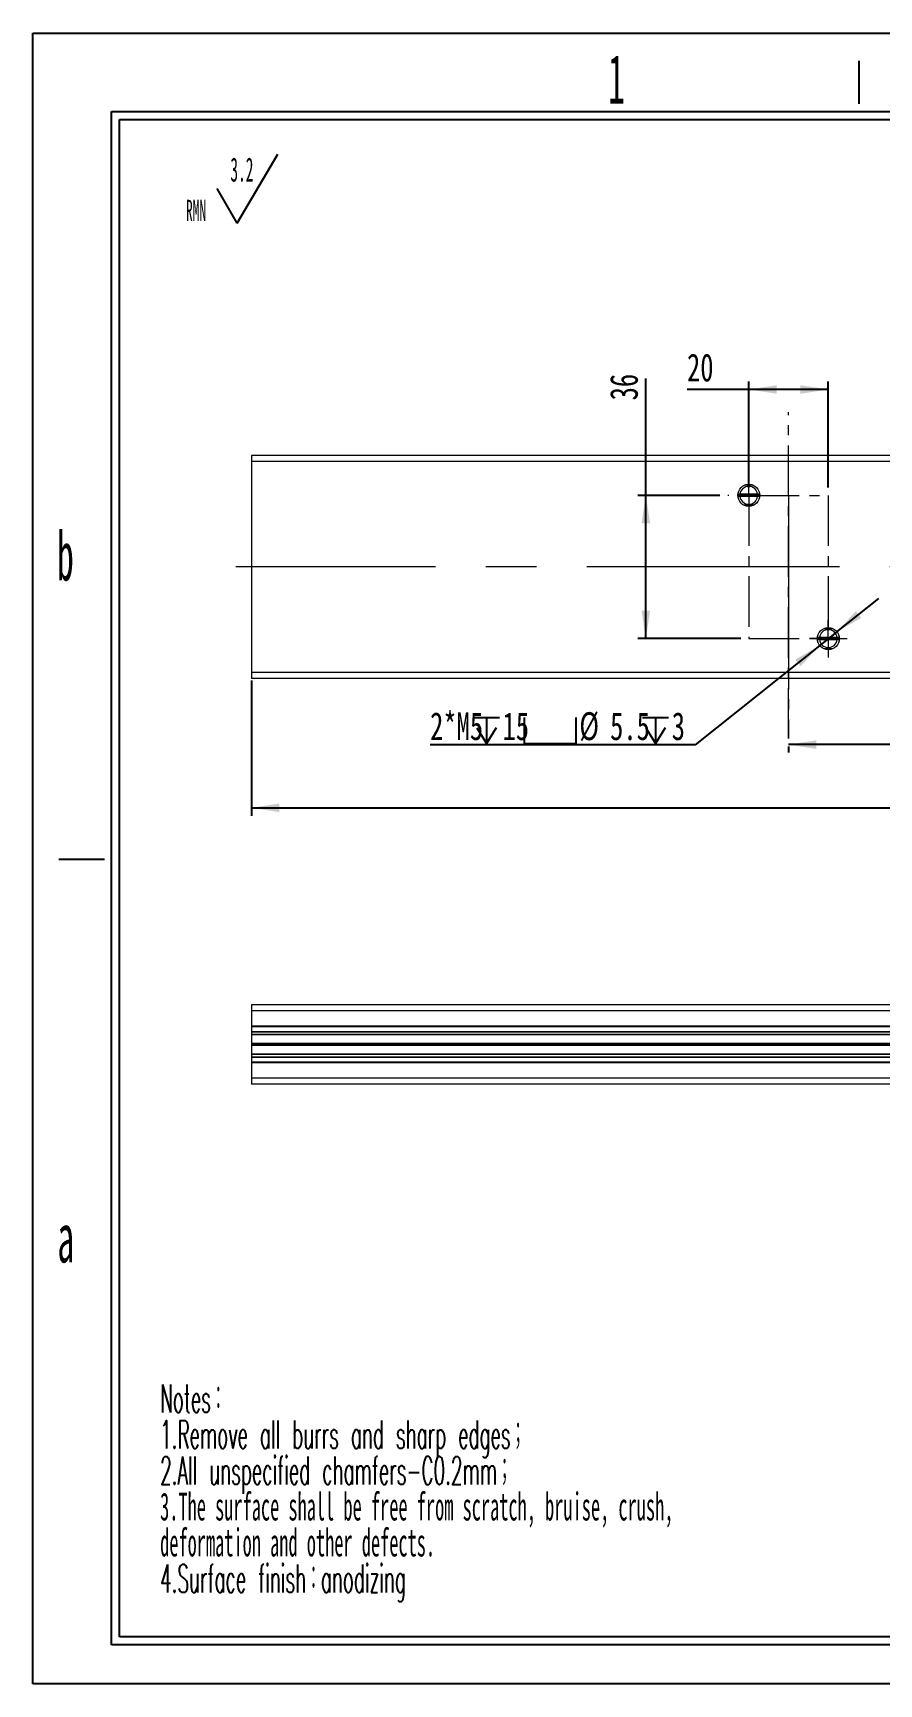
# Model space of a CAD drawing. Header units: millimetres. Extents: x 2 to 295, y 1 to 209.
# Drawn here: x 1.8 to 108.2, y 1.3 to 208.7 of the extents above; entities that cross this region are included whole.
import ezdxf

# ---------------------------------------------------------------- set-up
doc = ezdxf.new("R2010")
doc.units = ezdxf.units.MM
doc.linetypes.add('CENTER', pattern=[10.16, 6.35, -1.27, 1.27, -1.27])
doc.linetypes.add('CENTERX2', pattern=[20.32, 12.7, -2.54, 2.54, -2.54])
doc.layers.add('DIM', color=5, linetype='Continuous')
doc.layers.add('SLD-0', color=179, linetype='Continuous')
doc.layers.add('中心线', color=1, linetype='CENTER', lineweight=15)
doc.styles.add('SLDTEXTSTYLE1', font='TXT', dxfattribs={"width": 0.469})
doc.styles.add('SLDTEXTSTYLE14', font='TXT', dxfattribs={"width": 0.7})
doc.styles.add('SLDTEXTSTYLE2', font='TXT', dxfattribs={"width": 0.484, "bigfont": 'bigfont'})
doc.styles.add('SLDTEXTSTYLE3', font='TXT', dxfattribs={"width": 0.484})
doc.styles.add('SLDTEXTSTYLE6', font='TXT', dxfattribs={"width": 0.5025})
doc.dimstyles.new('SLDDIMSTYLE0', dxfattribs={"dimtxt": 3.5, "dimasz": 3.5, "dimexe": 0, "dimexo": 0.0625, "dimgap": 0.875, "dimtad": 2, "dimlfac": 2, "dimrnd": 1e-09, "dimzin": 12, "dimdsep": 46, "dimtxsty": 'SLDTEXTSTYLE1', "dimsah": 1, "dimcen": 0.09, "dimadec": 0, "dimazin": 3, "dimtfac": 1, "dimtofl": 0, "dimtmove": 0, "dimatfit": 3, "dimfxl": 0, "dimfrac": 2, "dimtolj": 1, "dimtzin": 12, "dimarcsym": 0})
doc.dimstyles.new('SLDDIMSTYLE2', dxfattribs={"dimtxt": 3.5, "dimasz": 3.5, "dimexe": 0, "dimexo": 0.0625, "dimgap": 0.875, "dimtad": 0, "dimtih": 1, "dimtoh": 1, "dimlfac": 2, "dimrnd": 1e-09, "dimzin": 12, "dimdsep": 46, "dimtxsty": 'SLDTEXTSTYLE1', "dimsah": 1, "dimcen": 0, "dimadec": 0, "dimazin": 3, "dimtfac": 1, "dimtmove": 0, "dimatfit": 3, "dimfxl": 0, "dimfrac": 2, "dimtolj": 1, "dimtzin": 12, "dimarcsym": 0})

# ---------------------------------------------------------------- blocks, each defined once
blk = doc.blocks.new('SW_NOTE_1')
at = {"layer": 'SLD-0', "color": 0, "char_height": 3.5, "attachment_point": 1}
for s, insert, style in [('Notes\\M+18146', (0, 4.51), 'SLDTEXTSTYLE2'), ('1.Remove all burrs and sharp edges\\M+18147', (0, -0.01), 'SLDTEXTSTYLE2'), ('2.All unspecified chamfers-C0.2mm\\M+18147', (0, -4.53), 'SLDTEXTSTYLE2'), ('3.The surface shall be free from scratch, bruise, crush,', (0, -9.05), 'SLDTEXTSTYLE3'), ('deformation and other defects.', (0, -13.57), 'SLDTEXTSTYLE3'), ('4.Surface finish\\M+18146anodizing', (0, -18.09), 'SLDTEXTSTYLE2')]:
    blk.add_mtext(s, dxfattribs=dict(at, insert=insert, style=style))
blk = doc.blocks.new('SW_NOTE_2')
at = {"layer": 'SLD-0', "color": 0}
for q in [(11.56, 9.16), (3.9, 4.83)]:
    blk.add_line((6.45, 0.49), q, dxfattribs=at)
at = {"layer": 'SLD-0', "color": 0, "attachment_point": 1, "style": 'SLDTEXTSTYLE1'}
for s, insert, char_height in [('3.2', (5.58, 8.73), 3.032), ('RMN', (0, 3.41), 2.646)]:
    blk.add_mtext(s, dxfattribs=dict(at, insert=insert, char_height=char_height))
blk = doc.blocks.new('_D')
at = {"layer": 'DIM'}
for p, q in [((202.8, 126.6), (202.8, 118.29)), ((202.8, 119.29), (96.8, 119.29)), ((96.8, 119.05), (96.8, 118.29))]:
    blk.add_line(p, q, dxfattribs=at)
for points in [[(96.8, 119.29), (100.3, 118.75), (100.3, 119.83)], [(202.8, 119.29), (199.3, 119.83), (199.3, 118.75)]]:
    blk.add_solid(points, dxfattribs=at)
at = {"layer": 'DIM', "insert": (142.18, 123.8), "char_height": 3.5, "attachment_point": 1, "style": 'SLDTEXTSTYLE14'}
blk.add_mtext('212', dxfattribs=at)
blk = doc.blocks.new('_D_1')
at = {"layer": 'DIM'}
for p, q in [((91.8, 163.9), (84.04, 163.9)), ((91.8, 151.6), (91.8, 164.9)), ((101.8, 163.9), (91.8, 163.9)), ((101.8, 151.6), (101.8, 164.9))]:
    blk.add_line(p, q, dxfattribs=at)
for points in [[(91.8, 163.9), (95.3, 163.36), (95.3, 164.43)], [(101.8, 163.9), (98.3, 164.43), (98.3, 163.36)]]:
    blk.add_solid(points, dxfattribs=at)
at = {"layer": 'DIM', "insert": (84.04, 168.41), "char_height": 3.5, "attachment_point": 1, "style": 'SLDTEXTSTYLE14'}
blk.add_mtext('20', dxfattribs=at)
blk = doc.blocks.new('_D_2')
at = {"layer": 'DIM'}
for p, q in [((78.86, 150.6), (78.86, 165.26)), ((88.18, 150.6), (77.86, 150.6)), ((78.86, 132.6), (78.86, 150.6)), ((90.8, 132.6), (77.86, 132.6))]:
    blk.add_line(p, q, dxfattribs=at)
for points in [[(78.86, 150.6), (78.33, 147.1), (79.4, 147.1)], [(78.86, 132.6), (79.4, 136.1), (78.33, 136.1)]]:
    blk.add_solid(points, dxfattribs=at)
at = {"layer": 'DIM', "insert": (74.35, 162.53), "char_height": 3.5, "attachment_point": 1, "rotation": 90, "style": 'SLDTEXTSTYLE14'}
blk.add_mtext('36', dxfattribs=at)
blk = doc.blocks.new('_D_3')
at = {"layer": 'DIM'}
for p, q in [((29.3, 127.35), (29.3, 110.35)), ((202.8, 126.6), (202.8, 110.35)), ((29.3, 111.35), (202.8, 111.35))]:
    blk.add_line(p, q, dxfattribs=at)
for points in [[(29.3, 111.35), (32.8, 110.81), (32.8, 111.89)], [(202.8, 111.35), (199.3, 111.89), (199.3, 110.81)]]:
    blk.add_solid(points, dxfattribs=at)
at = {"layer": 'DIM', "insert": (115.28, 115.86), "char_height": 3.5, "attachment_point": 1, "style": 'SLDTEXTSTYLE14'}
blk.add_mtext('347', dxfattribs=at)
blk = doc.blocks.new('SW_SYMBOL_HOLE_DEPTH')
at = {"layer": 'DIM', "color": 0}
for p, q in [((0, 875), (800, 875)), ((100, 555), (400, 75)), ((400, 875), (400, 75)), ((700, 555), (400, 75))]:
    blk.add_line(p, q, dxfattribs=at)
blk = doc.blocks.new('SW_SYMBOL_HOLE_SPOT')
at = {"layer": 'DIM', "color": 0}
for p, q in [((0, 875), (0, 75)), ((1600, 75), (1600, 875)), ((0, 75), (1600, 75))]:
    blk.add_line(p, q, dxfattribs=at)
blk = doc.blocks.new('_D_7')
at = {"layer": 'DIM'}
for p, q in [((102.88, 133.46), (108.14, 137.65)), ((102.88, 133.46), (100.73, 131.74)), ((100.73, 131.74), (85.07, 119.28)), ((85.07, 119.28), (51.74, 119.28))]:
    blk.add_line(p, q, dxfattribs=at)
for points in [[(102.88, 133.46), (105.95, 135.22), (105.28, 136.06)], [(100.73, 131.74), (97.65, 129.98), (98.32, 129.14)]]:
    blk.add_solid(points, dxfattribs=at)
at = {"layer": 'DIM', "xscale": 0.004072727272727273, "yscale": 0.004072727272727273, "zscale": 0.004072727272727273}
for name, p in [('SW_SYMBOL_HOLE_DEPTH', (57.19, 119.14)), ('SW_SYMBOL_HOLE_SPOT', (63.58, 119.14)), ('SW_SYMBOL_HOLE_DEPTH', (78.46, 119.14))]:
    blk.add_blockref(name, p, dxfattribs=at)
at = {"layer": 'DIM', "char_height": 3.5, "attachment_point": 1, "style": 'SLDTEXTSTYLE14'}
for s, insert in [('2*M5', (51.74, 123.36)), ('15', (60.85, 123.36)), ('%%c', (70.5, 123.36)), ('5.5', (74.37, 123.36)), ('3', (82.12, 123.36))]:
    blk.add_mtext(s, dxfattribs=dict(at, insert=insert))
blk = doc.blocks.new('SW_CENTERMARKSYMBOL_2')
at = {"layer": '中心线', "color": 0}
for p, q in [((0, 1.25), (0, 2.375)), ((-1.25, 0), (-2.375, 0)), ((0, 0), (-1.25, 0)), ((0, 0), (0, 1.25)), ((0, 0), (0, -1.25)), ((0, 0), (1.25, 0)), ((1.25, 0), (2.375, 0)), ((0, -1.25), (0, -2.375))]:
    blk.add_line(p, q, dxfattribs=at)
blk = doc.blocks.new('SW_CENTERMARKSYMBOL_3')
at = {"layer": '中心线', "color": 0}
for p, q in [((0, 2.5), (0, 2.625)), ((-2.5, 0), (-2.625, 0)), ((0, 0), (-1.25, 0)), ((0, 0), (0, 1.25)), ((0, 0), (0, -1.25)), ((0, 0), (1.25, 0)), ((2.5, 0), (2.625, 0)), ((0, -2.5), (0, -2.625))]:
    blk.add_line(p, q, dxfattribs=at)

msp = doc.modelspace()

# ---------------------------------------------------------------- linework, layer by layer
at = {"color": 7, "linetype": 'Continuous', "lineweight": 15}
for p, q in [((202.801, 155.6005), (29.301, 155.6005)), ((29.301, 155.6005), (29.301, 154.8505)), ((202.801, 154.8505), (29.301, 154.8505)), ((29.301, 154.8505), (29.301, 128.353)), ((90.6761, 150.6182), (90.4261, 150.6182)), ((90.6761, 150.5828), (90.4261, 150.5828)), ((90.431, 150.7174), (90.6821, 150.7174)), ((90.6821, 150.4835), (90.431, 150.4835)), ((90.6842, 150.7358), (90.4327, 150.7358)), ((90.6842, 150.4651), (90.4327, 150.4651)), ((90.6822, 150.7182), (92.9198, 150.7182)), ((92.9198, 150.4828), (90.6822, 150.4828)), ((92.9178, 150.7358), (90.6842, 150.7358)), ((92.9178, 150.4651), (90.6842, 150.4651)), ((93.1693, 150.7358), (92.9178, 150.7358)), ((93.1693, 150.4651), (92.9178, 150.4651)), ((92.9199, 150.7174), (93.171, 150.7174)), ((93.171, 150.4835), (92.9199, 150.4835)), ((93.1759, 150.6182), (92.9258, 150.6182)), ((93.1759, 150.5828), (92.9258, 150.5828)), ((100.6845, 132.7383), (100.4329, 132.7383)), ((102.9175, 132.7383), (100.6845, 132.7383)), ((103.1691, 132.7383), (102.9175, 132.7383)), ((100.6762, 132.6207), (100.4261, 132.6207)), ((100.6761, 132.5853), (100.4261, 132.5853)), ((100.6818, 132.486), (100.4308, 132.486)), ((100.4312, 132.7199), (100.6823, 132.7199)), ((100.6839, 132.4676), (100.4324, 132.4676)), ((102.9201, 132.4853), (100.6819, 132.4853)), ((100.6824, 132.7207), (102.9195, 132.7207)), ((102.9181, 132.4676), (100.6839, 132.4676)), ((103.1695, 132.4676), (102.9181, 132.4676)), ((102.9196, 132.7199), (103.1708, 132.7199)), ((103.1712, 132.486), (102.9201, 132.486)), ((103.1758, 132.6207), (102.9258, 132.6207)), ((103.1759, 132.5853), (102.9259, 132.5853)), ((202.801, 128.353), (29.301, 128.353)), ((29.301, 128.353), (29.301, 127.603)), ((202.801, 127.603), (29.301, 127.603)), ((202.801, 86.5878), (29.301, 86.5878)), ((29.301, 86.5878), (29.301, 85.8378)), ((202.801, 85.8378), (29.301, 85.8378)), ((29.301, 85.8378), (29.301, 83.909)), ((202.801, 83.909), (29.301, 83.909)), ((29.301, 83.909), (29.301, 83.8382)), ((202.801, 83.8382), (29.301, 83.8382)), ((29.301, 83.8382), (29.301, 83.2317)), ((202.801, 83.2317), (29.301, 83.2317)), ((29.301, 83.2317), (29.301, 83.1878)), ((202.801, 83.1878), (29.301, 83.1878)), ((29.301, 83.1878), (29.301, 82.8751)), ((202.801, 82.8751), (29.301, 82.8751)), ((29.301, 82.8751), (29.301, 82.8397)), ((202.801, 82.8397), (29.301, 82.8397)), ((29.301, 82.8397), (29.301, 81.7481)), ((202.801, 81.7481), (29.301, 81.7481)), ((29.301, 81.7481), (29.301, 81.7297)), ((29.301, 81.7297), (202.801, 81.7297)), ((29.301, 81.7297), (29.301, 81.6304)), ((202.801, 81.6304), (29.301, 81.6304)), ((29.301, 81.6304), (29.301, 81.5951)), ((202.801, 81.5951), (29.301, 81.5951)), ((29.301, 81.5951), (29.301, 81.4958)), ((202.801, 81.4958), (29.301, 81.4958)), ((29.301, 81.4958), (29.301, 81.4774)), ((202.801, 81.4774), (29.301, 81.4774)), ((29.301, 81.4774), (29.301, 80.3858)), ((202.801, 80.3858), (29.301, 80.3858)), ((29.301, 80.3858), (29.301, 80.3504)), ((202.801, 80.3504), (29.301, 80.3504)), ((29.301, 80.3504), (29.301, 80.0378)), ((202.801, 80.0378), (29.301, 80.0378)), ((29.301, 80.0378), (29.301, 79.9938)), ((202.801, 79.9938), (29.301, 79.9938)), ((29.301, 79.9938), (29.301, 79.3873)), ((202.801, 79.3873), (29.301, 79.3873)), ((29.301, 79.3873), (29.301, 79.3165)), ((202.801, 79.3165), (29.301, 79.3165)), ((29.301, 79.3165), (29.301, 77.3878)), ((202.801, 77.3878), (29.301, 77.3878)), ((29.301, 77.3878), (29.301, 76.6378)), ((202.801, 76.6378), (29.301, 76.6378))]:
    msp.add_line(p, q, dxfattribs=at)
at = {"color": 8, "linetype": 'Continuous', "lineweight": 15}
for p, q in [((92.3108, 151.8775), (91.2912, 151.8775)), ((92.2113, 151.9128), (91.3907, 151.9128)), ((92.3853, 149.3558), (91.2167, 149.3558)), ((92.3031, 149.3205), (91.2988, 149.3205)), ((102.3799, 133.8476), (101.222, 133.8476)), ((102.2967, 133.883), (101.3052, 133.883)), ((102.317, 131.326), (101.285, 131.326)), ((102.2192, 131.2906), (101.3828, 131.2906))]:
    msp.add_line(p, q, dxfattribs=at)
at = {"color": 7, "linetype": 'Continuous', "lineweight": 0}
msp.add_line((96.801, 150.6005), (96.801, 132.6005), dxfattribs=at)
at = {"color": 7, "linetype": 'Continuous', "lineweight": 15}
for centre in [(91.801, 150.6005), (101.801, 132.6005)]:
    msp.add_circle(centre, 1.375, dxfattribs=at)
for centre, start, end in [((91.801, 150.6005), 6.910332, 173.089668), ((91.801, 150.6005), 173.995742, 179.099647), ((91.801, 150.6005), 180.900353, 186.004258), ((91.801, 150.6005), 186.910332, 353.089668), ((91.801, 150.6005), 0.900353, 6.004258), ((91.801, 150.6005), 353.995742, 359.099647), ((101.801, 132.6005), 7.038314, 172.961686), ((101.801, 132.6005), 180.773305, 185.876537), ((101.801, 132.6005), 173.867991, 178.972594), ((101.801, 132.6005), 186.782385, 353.217615), ((101.801, 132.6005), 1.027406, 6.132009), ((101.801, 132.6005), 354.123463, 359.226695)]:
    msp.add_arc(centre, 1.125, start, end, dxfattribs=at)
for points, knots in [([(90.6761, 150.6182), (90.6761, 150.6182), (90.6761, 150.6178), (90.6761, 150.6172), (90.6761, 150.6165), (90.6761, 150.6155), (90.6761, 150.6143), (90.6761, 150.6131), (90.676, 150.6115), (90.676, 150.6099), (90.676, 150.6082), (90.676, 150.6063), (90.676, 150.6044), (90.676, 150.6024), (90.676, 150.6004), (90.676, 150.5984), (90.676, 150.5965), (90.676, 150.5945), (90.676, 150.5927), (90.676, 150.591), (90.676, 150.5893), (90.6761, 150.5879), (90.6761, 150.5865), (90.6761, 150.5854), (90.6761, 150.5845), (90.6761, 150.5837), (90.6761, 150.5831), (90.6761, 150.5829), (90.6761, 150.5828), (90.6761, 150.5828), (90.6761, 150.5828)], [0, 0, 0, 0, 0.000011870495, 0.000011870495, 0.000011870495, 0.000023740927, 0.000023740927, 0.000023740927, 0.000035612296, 0.000035612296, 0.000035612296, 0.000047484303, 0.000047484303, 0.000047484303, 0.0000593553, 0.0000593553, 0.0000593553, 0.000071225217, 0.000071225217, 0.000071225217, 0.000083095667, 0.000083095667, 0.000083095667, 0.000094967434, 0.000094967434, 0.000094967434, 0.000106839244, 0.000106839244, 0.000106839244, 0.000110538655, 0.000110538655, 0.000110538655, 0.000110538655]), ([(90.6842, 150.7358), (90.6841, 150.7354), (90.684, 150.7345), (90.6837, 150.7322), (90.6834, 150.7292), (90.683, 150.7259), (90.6826, 150.7228), (90.6824, 150.7201), (90.6822, 150.7182), (90.6821, 150.7174), (90.6821, 150.7175), (90.6821, 150.7175)], [0, 0, 0, 0, 0.10100381, 0.22302194, 0.34589702, 0.46947036, 0.59331708, 0.71689104, 0.83985122, 0.9621185, 1, 1, 1, 1]), ([(90.6821, 150.4835), (90.6821, 150.4835), (90.6821, 150.4834), (90.6821, 150.483), (90.6822, 150.4826), (90.6822, 150.4821), (90.6823, 150.4815), (90.6824, 150.4808), (90.6825, 150.48), (90.6826, 150.4791), (90.6826, 150.4782), (90.6828, 150.4772), (90.6829, 150.4761), (90.683, 150.4751), (90.6831, 150.474), (90.6832, 150.4729), (90.6834, 150.4718), (90.6835, 150.4708), (90.6836, 150.4698), (90.6837, 150.4688), (90.6838, 150.4679), (90.6839, 150.4672), (90.684, 150.4664), (90.6841, 150.4658), (90.6841, 150.4653), (90.6841, 150.4652), (90.6841, 150.4652), (90.6842, 150.4651)], [0, 0, 0, 0, 0.0000063982307, 0.0000063982307, 0.0000063982307, 0.0000127955451, 0.0000127955451, 0.0000127955451, 0.0000192074404, 0.0000192074404, 0.0000192074404, 0.0000256530852, 0.0000256530852, 0.0000256530852, 0.0000321348036, 0.0000321348036, 0.0000321348036, 0.0000386398762, 0.0000386398762, 0.0000386398762, 0.0000451430348, 0.0000451430348, 0.0000451430348, 0.0000516166089, 0.0000516166089, 0.0000516166089, 0.0000525350276, 0.0000525350276, 0.0000525350276, 0.0000525350276]), ([(92.9199, 150.7175), (92.9199, 150.7176), (92.9199, 150.7176), (92.9197, 150.7188), (92.9195, 150.721), (92.9192, 150.7238), (92.9188, 150.7271), (92.9185, 150.7303), (92.9181, 150.7332), (92.9179, 150.735), (92.9178, 150.7356), (92.9178, 150.7358)], [0, 0, 0, 0, 0.08387222, 0.20547288, 0.3273448, 0.44978264, 0.57292742, 0.69659991, 0.82037799, 0.94374947, 1, 1, 1, 1]), ([(92.9178, 150.4651), (92.9178, 150.4653), (92.9179, 150.4656), (92.9179, 150.4659), (92.918, 150.4665), (92.9181, 150.4672), (92.9182, 150.468), (92.9183, 150.4689), (92.9184, 150.4698), (92.9185, 150.4708), (92.9186, 150.4719), (92.9187, 150.4729), (92.9189, 150.474), (92.919, 150.4751), (92.9191, 150.4762), (92.9192, 150.4772), (92.9193, 150.4782), (92.9194, 150.4792), (92.9195, 150.48), (92.9196, 150.4808), (92.9197, 150.4816), (92.9197, 150.4821), (92.9198, 150.4827), (92.9198, 150.4831), (92.9199, 150.4833), (92.9199, 150.4835), (92.9199, 150.4835), (92.9199, 150.4835)], [0.0000675022652, 0.0000675022652, 0.0000675022652, 0.0000675022652, 0.0000708135493, 0.0000708135493, 0.0000708135493, 0.0000772124868, 0.0000772124868, 0.0000772124868, 0.0000836534905, 0.0000836534905, 0.0000836534905, 0.000090136886, 0.000090136886, 0.000090136886, 0.0000966432109, 0.0000966432109, 0.0000966432109, 0.000103144331, 0.000103144331, 0.000103144331, 0.0001096172334, 0.0001096172334, 0.0001096172334, 0.000116052918, 0.000116052918, 0.000116052918, 0.000120019886, 0.000120019886, 0.000120019886, 0.000120019886]), ([(92.9258, 150.5828), (92.9258, 150.5828), (92.9258, 150.583), (92.9259, 150.5833), (92.9259, 150.5837), (92.9259, 150.5845), (92.9259, 150.5856), (92.9259, 150.5867), (92.9259, 150.588), (92.9259, 150.5896), (92.9259, 150.5911), (92.926, 150.5929), (92.926, 150.5948), (92.926, 150.5967), (92.926, 150.5987), (92.926, 150.6007), (92.926, 150.6026), (92.926, 150.6047), (92.926, 150.6065), (92.926, 150.6084), (92.9259, 150.6101), (92.9259, 150.6117), (92.9259, 150.6132), (92.9259, 150.6145), (92.9259, 150.6156), (92.9259, 150.6166), (92.9259, 150.6174), (92.9258, 150.6178), (92.9258, 150.618), (92.9258, 150.6182), (92.9258, 150.6182)], [0.000110538655, 0.000110538655, 0.000110538655, 0.000110538655, 0.000118709757, 0.000118709757, 0.000118709757, 0.000130579657, 0.000130579657, 0.000130579657, 0.000142450586, 0.000142450586, 0.000142450586, 0.000154322578, 0.000154322578, 0.000154322578, 0.00016619401, 0.00016619401, 0.00016619401, 0.000178064131, 0.000178064131, 0.000178064131, 0.000189934238, 0.000189934238, 0.000189934238, 0.000201805648, 0.000201805648, 0.000201805648, 0.000213677646, 0.000213677646, 0.000213677646, 0.000221052341, 0.000221052341, 0.000221052341, 0.000221052341]), ([(100.6845, 132.7383), (100.6844, 132.7379), (100.6843, 132.737), (100.684, 132.7347), (100.6837, 132.7317), (100.6833, 132.7284), (100.6829, 132.7253), (100.6826, 132.7226), (100.6824, 132.7207), (100.6823, 132.7199), (100.6823, 132.72), (100.6823, 132.72)], [0, 0, 0, 0, 0.10092506, 0.2229472, 0.34581335, 0.46941842, 0.59327532, 0.71694425, 0.83989539, 0.96214081, 1, 1, 1, 1]), ([(102.9196, 132.72), (102.9196, 132.72), (102.9196, 132.7201), (102.9195, 132.7213), (102.9192, 132.7234), (102.9189, 132.7263), (102.9186, 132.7295), (102.9182, 132.7328), (102.9178, 132.7356), (102.9176, 132.7375), (102.9175, 132.7381), (102.9175, 132.7383)], [0, 0, 0, 0, 0.08385161, 0.20540232, 0.32725321, 0.44968522, 0.57281121, 0.69654853, 0.82037007, 0.94376243, 1, 1, 1, 1]), ([(100.6762, 132.6207), (100.6762, 132.6207), (100.6762, 132.6203), (100.6761, 132.6197), (100.6761, 132.619), (100.6761, 132.618), (100.6761, 132.6168), (100.6761, 132.6155), (100.6761, 132.614), (100.676, 132.6123), (100.676, 132.6107), (100.676, 132.6088), (100.676, 132.6069), (100.676, 132.6049), (100.676, 132.6029), (100.676, 132.6009), (100.676, 132.599), (100.676, 132.597), (100.676, 132.5952), (100.676, 132.5935), (100.676, 132.5918), (100.676, 132.5904), (100.676, 132.589), (100.6761, 132.5879), (100.6761, 132.587), (100.6761, 132.5862), (100.6761, 132.5856), (100.6761, 132.5854), (100.6761, 132.5853), (100.6761, 132.5853), (100.6761, 132.5853)], [0, 0, 0, 0, 0.000011870208, 0.000011870208, 0.000011870208, 0.000023740337, 0.000023740337, 0.000023740337, 0.000035611657, 0.000035611657, 0.000035611657, 0.000047484007, 0.000047484007, 0.000047484007, 0.000059355432, 0.000059355432, 0.000059355432, 0.000071225489, 0.000071225489, 0.000071225489, 0.000083095698, 0.000083095698, 0.000083095698, 0.000094967101, 0.000094967101, 0.000094967101, 0.000106838789, 0.000106838789, 0.000106838789, 0.000110538792, 0.000110538792, 0.000110538792, 0.000110538792]), ([(100.6818, 132.486), (100.6818, 132.486), (100.6818, 132.4858), (100.6819, 132.4855), (100.6819, 132.4851), (100.682, 132.4846), (100.682, 132.484), (100.6821, 132.4833), (100.6822, 132.4825), (100.6823, 132.4816), (100.6824, 132.4807), (100.6825, 132.4797), (100.6826, 132.4786), (100.6827, 132.4776), (100.6828, 132.4765), (100.683, 132.4754), (100.6831, 132.4743), (100.6832, 132.4733), (100.6833, 132.4723), (100.6834, 132.4713), (100.6835, 132.4704), (100.6836, 132.4697), (100.6837, 132.4689), (100.6838, 132.4683), (100.6838, 132.4678), (100.6838, 132.4677), (100.6838, 132.4677), (100.6839, 132.4676)], [0, 0, 0, 0, 0.0000063993378, 0.0000063993378, 0.0000063993378, 0.000012797799, 0.000012797799, 0.000012797799, 0.0000192102126, 0.0000192102126, 0.0000192102126, 0.0000256549574, 0.0000256549574, 0.0000256549574, 0.0000321343303, 0.0000321343303, 0.0000321343303, 0.0000386362002, 0.0000386362002, 0.0000386362002, 0.0000451363294, 0.0000451363294, 0.0000451363294, 0.0000516080802, 0.0000516080802, 0.0000516080802, 0.0000525274718, 0.0000525274718, 0.0000525274718, 0.0000525274718]), ([(102.9181, 132.4676), (102.9181, 132.4678), (102.9182, 132.4681), (102.9182, 132.4684), (102.9183, 132.469), (102.9184, 132.4697), (102.9185, 132.4705), (102.9185, 132.4714), (102.9187, 132.4723), (102.9188, 132.4733), (102.9189, 132.4744), (102.919, 132.4754), (102.9191, 132.4765), (102.9192, 132.4776), (102.9194, 132.4787), (102.9195, 132.4797), (102.9196, 132.4807), (102.9197, 132.4817), (102.9198, 132.4825), (102.9199, 132.4833), (102.9199, 132.4841), (102.92, 132.4846), (102.9201, 132.4852), (102.9201, 132.4856), (102.9201, 132.4858), (102.9201, 132.486), (102.9201, 132.486), (102.9201, 132.486)], [0.0000674944972, 0.0000674944972, 0.0000674944972, 0.0000674944972, 0.0000708078741, 0.0000708078741, 0.0000708078741, 0.0000772077751, 0.0000772077751, 0.0000772077751, 0.0000836482208, 0.0000836482208, 0.0000836482208, 0.0000901294375, 0.0000901294375, 0.0000901294375, 0.000096632596, 0.000096632596, 0.000096632596, 0.0001031306261, 0.0001031306261, 0.0001031306261, 0.000109601499, 0.000109601499, 0.000109601499, 0.0001160366824, 0.0001160366824, 0.0001160366824, 0.0001200045742, 0.0001200045742, 0.0001200045742, 0.0001200045742]), ([(102.9259, 132.5853), (102.9259, 132.5853), (102.9259, 132.5855), (102.9259, 132.5858), (102.9259, 132.5862), (102.9259, 132.587), (102.9259, 132.5881), (102.9259, 132.5892), (102.9259, 132.5905), (102.9259, 132.5921), (102.926, 132.5936), (102.926, 132.5954), (102.926, 132.5973), (102.926, 132.5992), (102.926, 132.6012), (102.926, 132.6032), (102.926, 132.6051), (102.926, 132.6071), (102.9259, 132.609), (102.9259, 132.6109), (102.9259, 132.6126), (102.9259, 132.6142), (102.9259, 132.6157), (102.9259, 132.617), (102.9258, 132.6181), (102.9258, 132.6191), (102.9258, 132.6198), (102.9258, 132.6203), (102.9258, 132.6205), (102.9258, 132.6207), (102.9258, 132.6207)], [0.000110538792, 0.000110538792, 0.000110538792, 0.000110538792, 0.000118709545, 0.000118709545, 0.000118709545, 0.000130579821, 0.000130579821, 0.000130579821, 0.000142450897, 0.000142450897, 0.000142450897, 0.000154322669, 0.000154322669, 0.000154322669, 0.000166193732, 0.000166193732, 0.000166193732, 0.000178063708, 0.000178063708, 0.000178063708, 0.000189934065, 0.000189934065, 0.000189934065, 0.000201805921, 0.000201805921, 0.000201805921, 0.000213678168, 0.000213678168, 0.000213678168, 0.000221052632, 0.000221052632, 0.000221052632, 0.000221052632])]:
    msp.add_open_spline(points, degree=3, knots=knots, dxfattribs=at)
at = {"layer": 'SLD-0'}
for p, q in [((1.812, 208.6737), (295.1066, 208.6737)), ((1.812, 1.2938), (1.812, 208.6737)), ((12.6748, 7.2189), (12.6748, 197.811)), ((12.6748, 197.811), (289.1814, 197.811)), ((289.1814, 7.2189), (12.6748, 7.2189)), ((295.1066, 1.2938), (1.812, 1.2938))]:
    msp.add_line(p, q, dxfattribs=at)
at = {"layer": 'SLD-0', "color": 6, "linetype": 'Continuous'}
for p, q in [((105.701, 199.786), (105.701, 205.1695)), ((11.6873, 6.2314), (11.6873, 198.7985)), ((11.6873, 198.7985), (290.1689, 198.7985)), ((10.8046, 104.8527), (5.0681, 104.8527)), ((290.1689, 6.2314), (11.6873, 6.2314))]:
    msp.add_line(p, q, dxfattribs=at)
at = {"layer": '中心线'}
for p, q in [((96.801, 120.0463), (96.801, 161.0443)), ((91.801, 150.6005), (101.801, 150.6005)), ((91.801, 150.6005), (91.801, 132.6005)), ((101.801, 150.6005), (101.801, 132.6005)), ((91.801, 132.6005), (101.801, 132.6005)), ((96.801, 132.6005), (96.801, 120.0463))]:
    msp.add_line(p, q, dxfattribs=at)
at = {"layer": '中心线', "linetype": 'CENTERX2', "lineweight": 0, "ltscale": 2.5}
msp.add_line((204.801, 141.6017), (27.301, 141.6017), dxfattribs=at)

# ---------------------------------------------------------------- block references
at = {"layer": 'SLD-0'}
msp.add_blockref('SW_NOTE_2', (21.0476, 184.3114), dxfattribs=at)
at = {"layer": 'SLD-0', "color": 5}
msp.add_blockref('SW_NOTE_1', (17.795, 34.3857), dxfattribs=at)
at = {"layer": '中心线'}
for name, p in [('SW_CENTERMARKSYMBOL_3', (91.801, 150.6005)), ('SW_CENTERMARKSYMBOL_2', (101.801, 132.6005))]:
    msp.add_blockref(name, p, dxfattribs=at)

# ---------------------------------------------------------------- texts
at = {"layer": 'SLD-0', "char_height": 6.172, "attachment_point": 1, "style": 'SLDTEXTSTYLE6'}
for s, insert in [('1', (74.111, 205.9712)), ('b', (4.8346, 146.0918)), ('a', (4.8798, 60.4234))]:
    msp.add_mtext(s, dxfattribs=dict(at, insert=insert))

# ---------------------------------------------------------------- dimensions: what is measured, and where the dimension line sits
at = {"layer": 'DIM'}
for base, p1, p2, picture, middle in [((91.801, 163.8951), (101.801, 150.6005), (91.801, 150.6005), '_D_1', (85.3989, 163.8951)), ((96.801, 119.291), (202.801, 127.603), (96.801, 120.0463), '_D', (144.2194, 119.291))]:
    dim = msp.add_linear_dim(base=base, p1=p1, p2=p2, dimstyle='SLDDIMSTYLE0', dxfattribs=at)
    dim.commit()
    dim.dimension.update_dxf_attribs({"geometry": picture, "text_midpoint": middle, "dimtype": 160})
for base, p1, p2, angle, picture, middle in [((78.8643, 150.6005), (91.801, 132.6005), (89.176, 150.6005), 90, '_D_2', (78.8643, 163.8951)), ((202.801, 111.353), (29.301, 128.353), (202.801, 127.603), 0, '_D_3', (117.3178, 111.353))]:
    dim = msp.add_linear_dim(base=base, p1=p1, p2=p2, angle=angle, dimstyle='SLDDIMSTYLE0', dxfattribs=at)
    dim.commit()
    dim.dimension.update_dxf_attribs({"geometry": picture, "text_midpoint": middle, "dimtype": 160})
dim = msp.add_diameter_dim_2p(p1=(100.7254, 131.7439), p2=(102.8766, 133.457), text='2*M5{\\fGDT;x}15{\\fGDT;v}%%c5.5{\\fGDT;x}3', dimstyle='SLDDIMSTYLE2', dxfattribs=at)
dim.commit()
dim.dimension.update_dxf_attribs({"geometry": '_D_7', "text_midpoint": (67.6135, 121.0989), "dimtype": 163})

doc.saveas('drawing.dxf')
